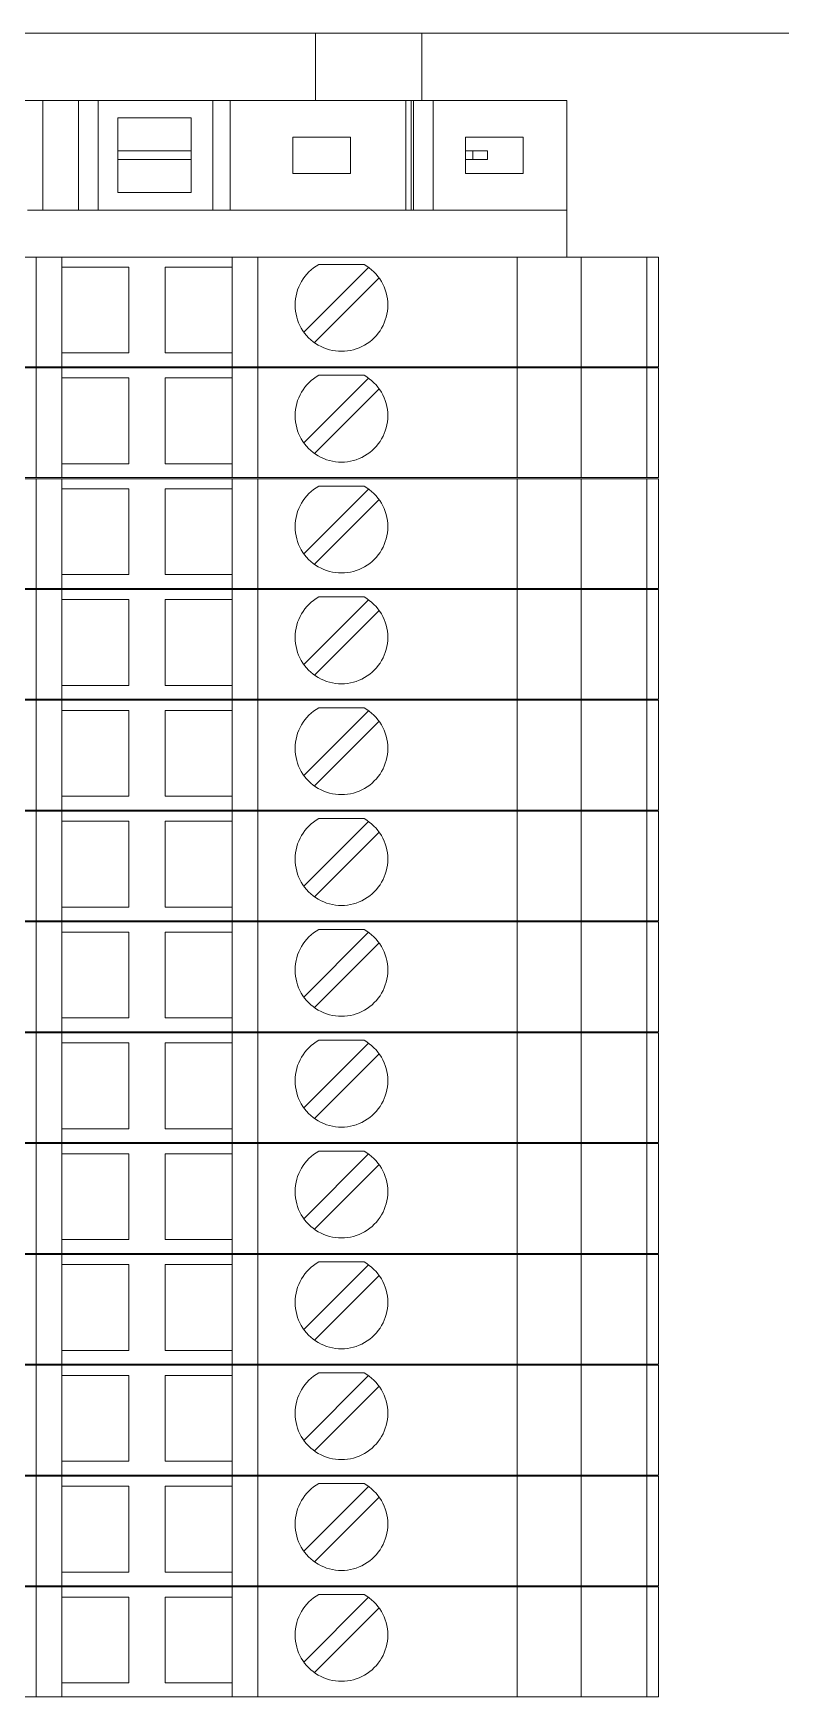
# Model space of a CAD drawing. Header units: millimetres. Extents: x 4962 to 7449, y 754 to 2938.
# Drawn here: x 6455 to 6490.1, y 2529.5 to 2607.6 of the extents above; entities that cross this region are included whole.
import ezdxf

# ---------------------------------------------------------------- set-up
doc = ezdxf.new("R2010")
doc.units = ezdxf.units.MM
doc.set_wipeout_variables(frame=1)
doc.layers.add('000-PI-Oprema', color=30, linetype='Continuous', lineweight=5)
doc.layers.add('002-PI-Kabelska kanalica', color=150, linetype='Continuous')

msp = doc.modelspace()

# ---------------------------------------------------------------- linework, layer by layer
at = {"color": 0, "linetype": 'ByBlock', "lineweight": 0}
for p, q in [((6438.271, 2607.585), (6473.271, 2607.585)), ((6468.271, 2607.585), (6468.271, 2604.437)), ((6473.271, 2607.585), (6473.271, 2604.437))]:
    msp.add_line(p, q, dxfattribs=at)
at = {"layer": '000-PI-Oprema', "color": 0, "linetype": 'ByBlock', "lineweight": 0}
for p, q in [((6455.171, 2597.087), (6450.046, 2597.087)), ((6456.371, 2597.087), (6455.171, 2597.087)), ((6455.171, 2597.087), (6455.171, 2591.937)), ((6456.371, 2597.087), (6456.371, 2597.087)), ((6456.371, 2597.087), (6464.371, 2597.087)), ((6456.371, 2597.087), (6456.371, 2591.937)), ((6464.371, 2597.087), (6464.371, 2597.087)), ((6465.571, 2597.087), (6464.371, 2597.087)), ((6464.371, 2591.937), (6464.371, 2597.087)), ((6484.371, 2597.087), (6465.571, 2597.087)), ((6465.571, 2591.937), (6465.571, 2597.087)), ((6468.438, 2596.737), (6470.555, 2596.737)), ((6468.438, 2596.737), (6468.438, 2596.737)), ((6470.555, 2596.737), (6470.555, 2596.737)), ((6477.748, 2591.937), (6477.748, 2597.087)), ((6480.748, 2591.937), (6480.748, 2597.087)), ((6483.824, 2597.087), (6483.824, 2591.937)), ((6484.371, 2591.937), (6484.371, 2597.087)), ((6456.371, 2596.612), (6456.371, 2596.612)), ((6456.371, 2596.612), (6459.521, 2596.612)), ((6459.521, 2596.612), (6459.521, 2592.587)), ((6459.521, 2596.612), (6459.521, 2596.612)), ((6461.221, 2592.587), (6461.221, 2596.612)), ((6461.221, 2596.612), (6461.221, 2596.612)), ((6461.221, 2596.612), (6464.371, 2596.612)), ((6464.371, 2596.612), (6464.371, 2596.612)), ((6465.571, 2596.137), (6465.571, 2593.537)), ((6465.571, 2596.137), (6465.571, 2596.137)), ((6470.767, 2596.602), (6467.731, 2593.566)), ((6468.226, 2593.071), (6471.262, 2596.107)), ((6465.571, 2593.537), (6465.571, 2593.537)), ((6456.371, 2592.587), (6456.371, 2592.587)), ((6459.521, 2592.587), (6456.371, 2592.587)), ((6459.521, 2592.587), (6459.521, 2592.587)), ((6464.371, 2592.587), (6461.221, 2592.587)), ((6461.221, 2592.587), (6461.221, 2592.587)), ((6464.371, 2592.587), (6464.371, 2592.587)), ((6455.171, 2591.937), (6436.971, 2591.937)), ((6455.171, 2591.887), (6450.046, 2591.887)), ((6456.371, 2591.937), (6455.171, 2591.937)), ((6456.371, 2591.887), (6455.171, 2591.887)), ((6455.171, 2591.887), (6455.171, 2586.737)), ((6456.371, 2591.937), (6464.371, 2591.937)), ((6456.371, 2591.937), (6456.371, 2591.937)), ((6456.371, 2591.887), (6456.371, 2591.887)), ((6456.371, 2591.887), (6464.371, 2591.887)), ((6456.371, 2591.887), (6456.371, 2586.737)), ((6456.371, 2591.412), (6456.371, 2591.412)), ((6456.371, 2591.412), (6459.521, 2591.412)), ((6459.521, 2591.412), (6459.521, 2587.387)), ((6459.521, 2591.412), (6459.521, 2591.412)), ((6461.221, 2587.387), (6461.221, 2591.412)), ((6461.221, 2591.412), (6461.221, 2591.412)), ((6461.221, 2591.412), (6464.371, 2591.412)), ((6465.571, 2591.937), (6464.371, 2591.937)), ((6464.371, 2591.937), (6464.371, 2591.937)), ((6464.371, 2591.887), (6464.371, 2591.887)), ((6465.571, 2591.887), (6464.371, 2591.887)), ((6464.371, 2586.737), (6464.371, 2591.887)), ((6464.371, 2591.412), (6464.371, 2591.412)), ((6484.371, 2591.937), (6465.571, 2591.937)), ((6484.371, 2591.887), (6465.571, 2591.887)), ((6465.571, 2586.737), (6465.571, 2591.887)), ((6470.767, 2591.402), (6467.731, 2588.366)), ((6468.438, 2591.537), (6470.555, 2591.537)), ((6468.438, 2591.537), (6468.438, 2591.537)), ((6470.555, 2591.537), (6470.555, 2591.537)), ((6477.748, 2586.737), (6477.748, 2591.887)), ((6480.748, 2586.737), (6480.748, 2591.887)), ((6484.371, 2591.937), (6483.689, 2591.937)), ((6483.824, 2591.887), (6483.824, 2586.737)), ((6484.371, 2586.737), (6484.371, 2591.887)), ((6465.571, 2590.937), (6465.571, 2588.337)), ((6465.571, 2590.937), (6465.571, 2590.937)), ((6468.226, 2587.871), (6471.262, 2590.907)), ((6465.571, 2588.337), (6465.571, 2588.337)), ((6456.371, 2587.387), (6456.371, 2587.387)), ((6459.521, 2587.387), (6456.371, 2587.387)), ((6459.521, 2587.387), (6459.521, 2587.387)), ((6464.371, 2587.387), (6461.221, 2587.387)), ((6461.221, 2587.387), (6461.221, 2587.387)), ((6464.371, 2587.387), (6464.371, 2587.387)), ((6455.171, 2586.737), (6436.971, 2586.737)), ((6455.171, 2586.687), (6450.046, 2586.687)), ((6456.371, 2586.737), (6455.171, 2586.737)), ((6456.371, 2586.687), (6455.171, 2586.687)), ((6455.171, 2586.687), (6455.171, 2581.537)), ((6456.371, 2586.737), (6464.371, 2586.737)), ((6456.371, 2586.737), (6456.371, 2586.737)), ((6456.371, 2586.687), (6456.371, 2586.687)), ((6456.371, 2586.687), (6464.371, 2586.687)), ((6456.371, 2586.687), (6456.371, 2581.537)), ((6465.571, 2586.737), (6464.371, 2586.737)), ((6464.371, 2586.737), (6464.371, 2586.737)), ((6464.371, 2586.687), (6464.371, 2586.687)), ((6465.571, 2586.687), (6464.371, 2586.687)), ((6464.371, 2581.537), (6464.371, 2586.687)), ((6484.371, 2586.737), (6465.571, 2586.737)), ((6484.371, 2586.687), (6465.571, 2586.687)), ((6465.571, 2581.537), (6465.571, 2586.687)), ((6477.748, 2581.537), (6477.748, 2586.687)), ((6480.748, 2581.537), (6480.748, 2586.687)), ((6484.371, 2586.737), (6483.689, 2586.737)), ((6483.824, 2586.687), (6483.824, 2581.537)), ((6484.371, 2581.537), (6484.371, 2586.687)), ((6456.371, 2586.212), (6456.371, 2586.212)), ((6456.371, 2586.212), (6459.521, 2586.212)), ((6459.521, 2586.212), (6459.521, 2582.187)), ((6459.521, 2586.212), (6459.521, 2586.212)), ((6461.221, 2582.187), (6461.221, 2586.212)), ((6461.221, 2586.212), (6461.221, 2586.212)), ((6461.221, 2586.212), (6464.371, 2586.212)), ((6464.371, 2586.212), (6464.371, 2586.212)), ((6470.767, 2586.202), (6467.731, 2583.166)), ((6468.438, 2586.337), (6470.555, 2586.337)), ((6468.438, 2586.337), (6468.438, 2586.337)), ((6470.555, 2586.337), (6470.555, 2586.337)), ((6465.571, 2585.737), (6465.571, 2583.137)), ((6465.571, 2585.737), (6465.571, 2585.737)), ((6468.226, 2582.671), (6471.262, 2585.707)), ((6465.571, 2583.137), (6465.571, 2583.137)), ((6456.371, 2582.187), (6456.371, 2582.187)), ((6459.521, 2582.187), (6456.371, 2582.187)), ((6459.521, 2582.187), (6459.521, 2582.187)), ((6464.371, 2582.187), (6461.221, 2582.187)), ((6461.221, 2582.187), (6461.221, 2582.187)), ((6464.371, 2582.187), (6464.371, 2582.187)), ((6455.171, 2581.537), (6436.971, 2581.537)), ((6455.171, 2581.487), (6450.046, 2581.487)), ((6456.371, 2581.537), (6455.171, 2581.537)), ((6456.371, 2581.487), (6455.171, 2581.487)), ((6455.171, 2581.487), (6455.171, 2576.337)), ((6456.371, 2581.537), (6464.371, 2581.537)), ((6456.371, 2581.537), (6456.371, 2581.537)), ((6456.371, 2581.487), (6456.371, 2581.487)), ((6456.371, 2581.487), (6464.371, 2581.487)), ((6456.371, 2581.487), (6456.371, 2576.337)), ((6465.571, 2581.537), (6464.371, 2581.537)), ((6464.371, 2581.537), (6464.371, 2581.537)), ((6464.371, 2581.487), (6464.371, 2581.487)), ((6465.571, 2581.487), (6464.371, 2581.487)), ((6464.371, 2576.337), (6464.371, 2581.487)), ((6484.371, 2581.537), (6465.571, 2581.537)), ((6484.371, 2581.487), (6465.571, 2581.487)), ((6465.571, 2576.337), (6465.571, 2581.487)), ((6468.438, 2581.137), (6470.555, 2581.137)), ((6468.438, 2581.137), (6468.438, 2581.137)), ((6470.555, 2581.137), (6470.555, 2581.137)), ((6477.748, 2576.337), (6477.748, 2581.487)), ((6480.748, 2576.337), (6480.748, 2581.487)), ((6484.371, 2581.537), (6483.689, 2581.537)), ((6483.824, 2581.487), (6483.824, 2576.337)), ((6484.371, 2576.337), (6484.371, 2581.487)), ((6456.371, 2581.012), (6456.371, 2581.012)), ((6456.371, 2581.012), (6459.521, 2581.012)), ((6459.521, 2581.012), (6459.521, 2576.987)), ((6459.521, 2581.012), (6459.521, 2581.012)), ((6461.221, 2576.987), (6461.221, 2581.012)), ((6461.221, 2581.012), (6461.221, 2581.012)), ((6461.221, 2581.012), (6464.371, 2581.012)), ((6464.371, 2581.012), (6464.371, 2581.012)), ((6465.571, 2580.537), (6465.571, 2577.937)), ((6465.571, 2580.537), (6465.571, 2580.537)), ((6470.767, 2581.002), (6467.731, 2577.966)), ((6468.226, 2577.471), (6471.262, 2580.507)), ((6465.571, 2577.937), (6465.571, 2577.937)), ((6456.371, 2576.987), (6456.371, 2576.987)), ((6459.521, 2576.987), (6456.371, 2576.987)), ((6459.521, 2576.987), (6459.521, 2576.987)), ((6464.371, 2576.987), (6461.221, 2576.987)), ((6461.221, 2576.987), (6461.221, 2576.987)), ((6464.371, 2576.987), (6464.371, 2576.987)), ((6455.171, 2576.337), (6436.971, 2576.337)), ((6455.171, 2576.287), (6450.046, 2576.287)), ((6456.371, 2576.337), (6455.171, 2576.337)), ((6456.371, 2576.287), (6455.171, 2576.287)), ((6455.171, 2576.287), (6455.171, 2571.137)), ((6456.371, 2576.337), (6464.371, 2576.337)), ((6456.371, 2576.337), (6456.371, 2576.337)), ((6456.371, 2576.287), (6456.371, 2576.287)), ((6456.371, 2576.287), (6464.371, 2576.287)), ((6456.371, 2576.287), (6456.371, 2571.137)), ((6456.371, 2575.812), (6456.371, 2575.812)), ((6456.371, 2575.812), (6459.521, 2575.812)), ((6459.521, 2575.812), (6459.521, 2571.787)), ((6459.521, 2575.812), (6459.521, 2575.812)), ((6461.221, 2571.787), (6461.221, 2575.812)), ((6461.221, 2575.812), (6461.221, 2575.812)), ((6461.221, 2575.812), (6464.371, 2575.812)), ((6465.571, 2576.337), (6464.371, 2576.337)), ((6464.371, 2576.337), (6464.371, 2576.337)), ((6464.371, 2576.287), (6464.371, 2576.287)), ((6465.571, 2576.287), (6464.371, 2576.287)), ((6464.371, 2571.137), (6464.371, 2576.287)), ((6464.371, 2575.812), (6464.371, 2575.812)), ((6484.371, 2576.337), (6465.571, 2576.337)), ((6484.371, 2576.287), (6465.571, 2576.287)), ((6465.571, 2571.137), (6465.571, 2576.287)), ((6470.767, 2575.802), (6467.731, 2572.766)), ((6468.438, 2575.937), (6470.555, 2575.937)), ((6468.438, 2575.937), (6468.438, 2575.937)), ((6470.555, 2575.937), (6470.555, 2575.937)), ((6477.748, 2571.137), (6477.748, 2576.287)), ((6480.748, 2571.137), (6480.748, 2576.287)), ((6484.371, 2576.337), (6483.689, 2576.337)), ((6483.824, 2576.287), (6483.824, 2571.137)), ((6484.371, 2571.137), (6484.371, 2576.287)), ((6465.571, 2575.337), (6465.571, 2572.737)), ((6465.571, 2575.337), (6465.571, 2575.337)), ((6468.226, 2572.271), (6471.262, 2575.307)), ((6465.571, 2572.737), (6465.571, 2572.737)), ((6456.371, 2571.787), (6456.371, 2571.787)), ((6459.521, 2571.787), (6456.371, 2571.787)), ((6459.521, 2571.787), (6459.521, 2571.787)), ((6464.371, 2571.787), (6461.221, 2571.787)), ((6461.221, 2571.787), (6461.221, 2571.787)), ((6464.371, 2571.787), (6464.371, 2571.787)), ((6455.171, 2571.137), (6436.971, 2571.137)), ((6455.171, 2571.087), (6450.046, 2571.087)), ((6456.371, 2571.137), (6455.171, 2571.137)), ((6456.371, 2571.087), (6455.171, 2571.087)), ((6455.171, 2571.087), (6455.171, 2565.937)), ((6456.371, 2571.137), (6464.371, 2571.137)), ((6456.371, 2571.137), (6456.371, 2571.137)), ((6456.371, 2571.087), (6456.371, 2571.087)), ((6456.371, 2571.087), (6464.371, 2571.087)), ((6456.371, 2571.087), (6456.371, 2565.937)), ((6465.571, 2571.137), (6464.371, 2571.137)), ((6464.371, 2571.137), (6464.371, 2571.137)), ((6464.371, 2571.087), (6464.371, 2571.087)), ((6465.571, 2571.087), (6464.371, 2571.087)), ((6464.371, 2565.937), (6464.371, 2571.087)), ((6484.371, 2571.137), (6465.571, 2571.137)), ((6484.371, 2571.087), (6465.571, 2571.087)), ((6465.571, 2565.937), (6465.571, 2571.087)), ((6477.748, 2565.937), (6477.748, 2571.087)), ((6480.748, 2565.937), (6480.748, 2571.087)), ((6484.371, 2571.137), (6483.689, 2571.137)), ((6483.824, 2571.087), (6483.824, 2565.937)), ((6484.371, 2565.937), (6484.371, 2571.087)), ((6456.371, 2570.612), (6456.371, 2570.612)), ((6456.371, 2570.612), (6459.521, 2570.612)), ((6459.521, 2570.612), (6459.521, 2566.587)), ((6459.521, 2570.612), (6459.521, 2570.612)), ((6461.221, 2566.587), (6461.221, 2570.612)), ((6461.221, 2570.612), (6461.221, 2570.612)), ((6461.221, 2570.612), (6464.371, 2570.612)), ((6464.371, 2570.612), (6464.371, 2570.612)), ((6465.571, 2570.137), (6465.571, 2567.537)), ((6465.571, 2570.137), (6465.571, 2570.137)), ((6470.767, 2570.602), (6467.731, 2567.566)), ((6468.438, 2570.737), (6470.555, 2570.737)), ((6468.438, 2570.737), (6468.438, 2570.737)), ((6470.555, 2570.737), (6470.555, 2570.737)), ((6468.226, 2567.071), (6471.262, 2570.107)), ((6465.571, 2567.537), (6465.571, 2567.537)), ((6456.371, 2566.587), (6456.371, 2566.587)), ((6459.521, 2566.587), (6456.371, 2566.587)), ((6459.521, 2566.587), (6459.521, 2566.587)), ((6464.371, 2566.587), (6461.221, 2566.587)), ((6461.221, 2566.587), (6461.221, 2566.587)), ((6464.371, 2566.587), (6464.371, 2566.587)), ((6455.171, 2565.937), (6436.971, 2565.937)), ((6455.171, 2565.887), (6450.046, 2565.887)), ((6456.371, 2565.937), (6455.171, 2565.937)), ((6456.371, 2565.887), (6455.171, 2565.887)), ((6455.171, 2565.887), (6455.171, 2560.737)), ((6456.371, 2565.937), (6464.371, 2565.937)), ((6456.371, 2565.937), (6456.371, 2565.937)), ((6456.371, 2565.887), (6456.371, 2565.887)), ((6456.371, 2565.887), (6464.371, 2565.887)), ((6456.371, 2565.887), (6456.371, 2560.737)), ((6465.571, 2565.937), (6464.371, 2565.937)), ((6464.371, 2565.937), (6464.371, 2565.937)), ((6464.371, 2565.887), (6464.371, 2565.887)), ((6465.571, 2565.887), (6464.371, 2565.887)), ((6464.371, 2560.737), (6464.371, 2565.887)), ((6484.371, 2565.937), (6465.571, 2565.937)), ((6484.371, 2565.887), (6465.571, 2565.887)), ((6465.571, 2560.737), (6465.571, 2565.887)), ((6468.438, 2565.537), (6470.555, 2565.537)), ((6468.438, 2565.537), (6468.438, 2565.537)), ((6470.555, 2565.537), (6470.555, 2565.537)), ((6477.748, 2560.737), (6477.748, 2565.887)), ((6480.748, 2560.737), (6480.748, 2565.887)), ((6484.371, 2565.937), (6483.689, 2565.937)), ((6483.824, 2565.887), (6483.824, 2560.737)), ((6484.371, 2560.737), (6484.371, 2565.887)), ((6456.371, 2565.412), (6456.371, 2565.412)), ((6456.371, 2565.412), (6459.521, 2565.412)), ((6459.521, 2565.412), (6459.521, 2561.387)), ((6459.521, 2565.412), (6459.521, 2565.412)), ((6461.221, 2561.387), (6461.221, 2565.412)), ((6461.221, 2565.412), (6461.221, 2565.412)), ((6461.221, 2565.412), (6464.371, 2565.412)), ((6464.371, 2565.412), (6464.371, 2565.412)), ((6465.571, 2564.937), (6465.571, 2562.337)), ((6465.571, 2564.937), (6465.571, 2564.937)), ((6470.767, 2565.402), (6467.731, 2562.366)), ((6468.226, 2561.871), (6471.262, 2564.907)), ((6465.571, 2562.337), (6465.571, 2562.337)), ((6456.371, 2561.387), (6456.371, 2561.387)), ((6459.521, 2561.387), (6456.371, 2561.387)), ((6459.521, 2561.387), (6459.521, 2561.387)), ((6464.371, 2561.387), (6461.221, 2561.387)), ((6461.221, 2561.387), (6461.221, 2561.387)), ((6464.371, 2561.387), (6464.371, 2561.387)), ((6455.171, 2560.737), (6436.971, 2560.737)), ((6455.171, 2560.687), (6450.046, 2560.687)), ((6456.371, 2560.737), (6455.171, 2560.737)), ((6456.371, 2560.687), (6455.171, 2560.687)), ((6455.171, 2560.687), (6455.171, 2555.537)), ((6456.371, 2560.737), (6464.371, 2560.737)), ((6456.371, 2560.737), (6456.371, 2560.737)), ((6456.371, 2560.687), (6456.371, 2560.687)), ((6456.371, 2560.687), (6464.371, 2560.687)), ((6456.371, 2560.687), (6456.371, 2555.537)), ((6456.371, 2560.212), (6456.371, 2560.212)), ((6456.371, 2560.212), (6459.521, 2560.212)), ((6459.521, 2560.212), (6459.521, 2556.187)), ((6459.521, 2560.212), (6459.521, 2560.212)), ((6461.221, 2556.187), (6461.221, 2560.212)), ((6461.221, 2560.212), (6461.221, 2560.212)), ((6461.221, 2560.212), (6464.371, 2560.212)), ((6465.571, 2560.737), (6464.371, 2560.737)), ((6464.371, 2560.737), (6464.371, 2560.737)), ((6464.371, 2560.687), (6464.371, 2560.687)), ((6465.571, 2560.687), (6464.371, 2560.687)), ((6464.371, 2555.537), (6464.371, 2560.687)), ((6464.371, 2560.212), (6464.371, 2560.212)), ((6484.371, 2560.737), (6465.571, 2560.737)), ((6484.371, 2560.687), (6465.571, 2560.687)), ((6465.571, 2555.537), (6465.571, 2560.687)), ((6470.767, 2560.202), (6467.731, 2557.166)), ((6468.438, 2560.337), (6470.555, 2560.337)), ((6468.438, 2560.337), (6468.438, 2560.337)), ((6470.555, 2560.337), (6470.555, 2560.337)), ((6477.748, 2555.537), (6477.748, 2560.687)), ((6480.748, 2555.537), (6480.748, 2560.687)), ((6484.371, 2560.737), (6483.689, 2560.737)), ((6483.824, 2560.687), (6483.824, 2555.537)), ((6484.371, 2555.537), (6484.371, 2560.687)), ((6465.571, 2559.737), (6465.571, 2557.137)), ((6465.571, 2559.737), (6465.571, 2559.737)), ((6468.226, 2556.671), (6471.262, 2559.707)), ((6465.571, 2557.137), (6465.571, 2557.137)), ((6456.371, 2556.187), (6456.371, 2556.187)), ((6459.521, 2556.187), (6456.371, 2556.187)), ((6459.521, 2556.187), (6459.521, 2556.187)), ((6464.371, 2556.187), (6461.221, 2556.187)), ((6461.221, 2556.187), (6461.221, 2556.187)), ((6464.371, 2556.187), (6464.371, 2556.187)), ((6455.171, 2555.537), (6436.971, 2555.537)), ((6455.171, 2555.487), (6450.046, 2555.487)), ((6456.371, 2555.537), (6455.171, 2555.537)), ((6456.371, 2555.487), (6455.171, 2555.487)), ((6455.171, 2555.487), (6455.171, 2550.337)), ((6456.371, 2555.537), (6464.371, 2555.537)), ((6456.371, 2555.537), (6456.371, 2555.537)), ((6456.371, 2555.487), (6456.371, 2555.487)), ((6456.371, 2555.487), (6464.371, 2555.487)), ((6456.371, 2555.487), (6456.371, 2550.337)), ((6465.571, 2555.537), (6464.371, 2555.537)), ((6464.371, 2555.537), (6464.371, 2555.537)), ((6464.371, 2555.487), (6464.371, 2555.487)), ((6465.571, 2555.487), (6464.371, 2555.487)), ((6464.371, 2550.337), (6464.371, 2555.487)), ((6484.371, 2555.537), (6465.571, 2555.537)), ((6484.371, 2555.487), (6465.571, 2555.487)), ((6465.571, 2550.337), (6465.571, 2555.487)), ((6477.748, 2550.337), (6477.748, 2555.487)), ((6480.748, 2550.337), (6480.748, 2555.487)), ((6484.371, 2555.537), (6483.689, 2555.537)), ((6483.824, 2555.487), (6483.824, 2550.337)), ((6484.371, 2550.337), (6484.371, 2555.487)), ((6456.371, 2555.012), (6456.371, 2555.012)), ((6456.371, 2555.012), (6459.521, 2555.012)), ((6459.521, 2555.012), (6459.521, 2550.987)), ((6459.521, 2555.012), (6459.521, 2555.012)), ((6461.221, 2550.987), (6461.221, 2555.012)), ((6461.221, 2555.012), (6461.221, 2555.012)), ((6461.221, 2555.012), (6464.371, 2555.012)), ((6464.371, 2555.012), (6464.371, 2555.012)), ((6465.571, 2554.537), (6465.571, 2551.937)), ((6465.571, 2554.537), (6465.571, 2554.537)), ((6470.767, 2555.002), (6467.731, 2551.966)), ((6468.438, 2555.137), (6470.555, 2555.137)), ((6468.438, 2555.137), (6468.438, 2555.137)), ((6470.555, 2555.137), (6470.555, 2555.137)), ((6468.226, 2551.471), (6471.262, 2554.507)), ((6465.571, 2551.937), (6465.571, 2551.937)), ((6456.371, 2550.987), (6456.371, 2550.987)), ((6459.521, 2550.987), (6456.371, 2550.987)), ((6459.521, 2550.987), (6459.521, 2550.987)), ((6464.371, 2550.987), (6461.221, 2550.987)), ((6461.221, 2550.987), (6461.221, 2550.987)), ((6464.371, 2550.987), (6464.371, 2550.987)), ((6455.171, 2550.337), (6436.971, 2550.337)), ((6455.171, 2550.287), (6450.046, 2550.287)), ((6456.371, 2550.337), (6455.171, 2550.337)), ((6456.371, 2550.287), (6455.171, 2550.287)), ((6455.171, 2550.287), (6455.171, 2545.137)), ((6456.371, 2550.337), (6464.371, 2550.337)), ((6456.371, 2550.337), (6456.371, 2550.337)), ((6456.371, 2550.287), (6456.371, 2550.287)), ((6456.371, 2550.287), (6464.371, 2550.287)), ((6456.371, 2550.287), (6456.371, 2545.137)), ((6465.571, 2550.337), (6464.371, 2550.337)), ((6464.371, 2550.337), (6464.371, 2550.337)), ((6464.371, 2550.287), (6464.371, 2550.287)), ((6465.571, 2550.287), (6464.371, 2550.287)), ((6464.371, 2545.137), (6464.371, 2550.287)), ((6484.371, 2550.337), (6465.571, 2550.337)), ((6484.371, 2550.287), (6465.571, 2550.287)), ((6465.571, 2545.137), (6465.571, 2550.287)), ((6468.438, 2549.937), (6470.555, 2549.937)), ((6468.438, 2549.937), (6468.438, 2549.937)), ((6470.555, 2549.937), (6470.555, 2549.937)), ((6477.748, 2545.137), (6477.748, 2550.287)), ((6480.748, 2545.137), (6480.748, 2550.287)), ((6484.371, 2550.337), (6483.689, 2550.337)), ((6483.824, 2550.287), (6483.824, 2545.137)), ((6484.371, 2545.137), (6484.371, 2550.287)), ((6456.371, 2549.812), (6456.371, 2549.812)), ((6456.371, 2549.812), (6459.521, 2549.812)), ((6459.521, 2549.812), (6459.521, 2545.787)), ((6459.521, 2549.812), (6459.521, 2549.812)), ((6461.221, 2545.787), (6461.221, 2549.812)), ((6461.221, 2549.812), (6461.221, 2549.812)), ((6461.221, 2549.812), (6464.371, 2549.812)), ((6464.371, 2549.812), (6464.371, 2549.812)), ((6465.571, 2549.337), (6465.571, 2546.737)), ((6465.571, 2549.337), (6465.571, 2549.337)), ((6470.767, 2549.802), (6467.731, 2546.766)), ((6468.226, 2546.271), (6471.262, 2549.307)), ((6465.571, 2546.737), (6465.571, 2546.737)), ((6456.371, 2545.787), (6456.371, 2545.787)), ((6459.521, 2545.787), (6456.371, 2545.787)), ((6459.521, 2545.787), (6459.521, 2545.787)), ((6464.371, 2545.787), (6461.221, 2545.787)), ((6461.221, 2545.787), (6461.221, 2545.787)), ((6464.371, 2545.787), (6464.371, 2545.787)), ((6455.171, 2545.137), (6436.971, 2545.137)), ((6455.171, 2545.087), (6450.046, 2545.087)), ((6456.371, 2545.137), (6455.171, 2545.137)), ((6456.371, 2545.087), (6455.171, 2545.087)), ((6455.171, 2545.087), (6455.171, 2539.937)), ((6456.371, 2545.137), (6464.371, 2545.137)), ((6456.371, 2545.137), (6456.371, 2545.137)), ((6456.371, 2545.087), (6456.371, 2545.087)), ((6456.371, 2545.087), (6464.371, 2545.087)), ((6456.371, 2545.087), (6456.371, 2539.937)), ((6456.371, 2544.612), (6456.371, 2544.612)), ((6456.371, 2544.612), (6459.521, 2544.612)), ((6459.521, 2544.612), (6459.521, 2540.587)), ((6459.521, 2544.612), (6459.521, 2544.612)), ((6461.221, 2540.587), (6461.221, 2544.612)), ((6461.221, 2544.612), (6461.221, 2544.612)), ((6461.221, 2544.612), (6464.371, 2544.612)), ((6465.571, 2545.137), (6464.371, 2545.137)), ((6464.371, 2545.137), (6464.371, 2545.137)), ((6464.371, 2545.087), (6464.371, 2545.087)), ((6465.571, 2545.087), (6464.371, 2545.087)), ((6464.371, 2539.937), (6464.371, 2545.087)), ((6464.371, 2544.612), (6464.371, 2544.612)), ((6484.371, 2545.137), (6465.571, 2545.137)), ((6484.371, 2545.087), (6465.571, 2545.087)), ((6465.571, 2539.937), (6465.571, 2545.087)), ((6470.767, 2544.602), (6467.731, 2541.566)), ((6468.438, 2544.737), (6470.555, 2544.737)), ((6468.438, 2544.737), (6468.438, 2544.737)), ((6470.555, 2544.737), (6470.555, 2544.737)), ((6477.748, 2539.937), (6477.748, 2545.087)), ((6480.748, 2539.937), (6480.748, 2545.087)), ((6484.371, 2545.137), (6483.689, 2545.137)), ((6483.824, 2545.087), (6483.824, 2539.937)), ((6484.371, 2539.937), (6484.371, 2545.087)), ((6465.571, 2544.137), (6465.571, 2541.537)), ((6465.571, 2544.137), (6465.571, 2544.137)), ((6468.226, 2541.071), (6471.262, 2544.107)), ((6465.571, 2541.537), (6465.571, 2541.537)), ((6456.371, 2540.587), (6456.371, 2540.587)), ((6459.521, 2540.587), (6456.371, 2540.587)), ((6459.521, 2540.587), (6459.521, 2540.587)), ((6464.371, 2540.587), (6461.221, 2540.587)), ((6461.221, 2540.587), (6461.221, 2540.587)), ((6464.371, 2540.587), (6464.371, 2540.587)), ((6455.171, 2539.937), (6436.971, 2539.937)), ((6455.171, 2539.887), (6450.046, 2539.887)), ((6456.371, 2539.937), (6455.171, 2539.937)), ((6456.371, 2539.887), (6455.171, 2539.887)), ((6455.171, 2539.887), (6455.171, 2534.737)), ((6456.371, 2539.937), (6464.371, 2539.937)), ((6456.371, 2539.937), (6456.371, 2539.937)), ((6456.371, 2539.887), (6456.371, 2539.887)), ((6456.371, 2539.887), (6464.371, 2539.887)), ((6456.371, 2539.887), (6456.371, 2534.737)), ((6465.571, 2539.937), (6464.371, 2539.937)), ((6464.371, 2539.937), (6464.371, 2539.937)), ((6464.371, 2539.887), (6464.371, 2539.887)), ((6465.571, 2539.887), (6464.371, 2539.887)), ((6464.371, 2534.737), (6464.371, 2539.887)), ((6484.371, 2539.937), (6465.571, 2539.937)), ((6484.371, 2539.887), (6465.571, 2539.887)), ((6465.571, 2534.737), (6465.571, 2539.887)), ((6477.748, 2534.737), (6477.748, 2539.887)), ((6480.748, 2534.737), (6480.748, 2539.887)), ((6484.371, 2539.937), (6483.689, 2539.937)), ((6483.824, 2539.887), (6483.824, 2534.737)), ((6484.371, 2534.737), (6484.371, 2539.887)), ((6456.371, 2539.412), (6456.371, 2539.412)), ((6456.371, 2539.412), (6459.521, 2539.412)), ((6459.521, 2539.412), (6459.521, 2535.387)), ((6459.521, 2539.412), (6459.521, 2539.412)), ((6461.221, 2535.387), (6461.221, 2539.412)), ((6461.221, 2539.412), (6461.221, 2539.412)), ((6461.221, 2539.412), (6464.371, 2539.412)), ((6464.371, 2539.412), (6464.371, 2539.412)), ((6465.571, 2538.937), (6465.571, 2536.337)), ((6465.571, 2538.937), (6465.571, 2538.937)), ((6470.767, 2539.402), (6467.731, 2536.366)), ((6468.438, 2539.537), (6470.555, 2539.537)), ((6468.438, 2539.537), (6468.438, 2539.537)), ((6470.555, 2539.537), (6470.555, 2539.537)), ((6468.226, 2535.871), (6471.262, 2538.907)), ((6465.571, 2536.337), (6465.571, 2536.337)), ((6456.371, 2535.387), (6456.371, 2535.387)), ((6459.521, 2535.387), (6456.371, 2535.387)), ((6459.521, 2535.387), (6459.521, 2535.387)), ((6464.371, 2535.387), (6461.221, 2535.387)), ((6461.221, 2535.387), (6461.221, 2535.387)), ((6464.371, 2535.387), (6464.371, 2535.387)), ((6455.171, 2534.737), (6436.971, 2534.737)), ((6455.171, 2534.687), (6450.046, 2534.687)), ((6456.371, 2534.737), (6455.171, 2534.737)), ((6456.371, 2534.687), (6455.171, 2534.687)), ((6455.171, 2534.687), (6455.171, 2529.537)), ((6456.371, 2534.737), (6464.371, 2534.737)), ((6456.371, 2534.737), (6456.371, 2534.737)), ((6456.371, 2534.687), (6456.371, 2534.687)), ((6456.371, 2534.687), (6464.371, 2534.687)), ((6456.371, 2534.687), (6456.371, 2529.537)), ((6465.571, 2534.737), (6464.371, 2534.737)), ((6464.371, 2534.737), (6464.371, 2534.737)), ((6464.371, 2534.687), (6464.371, 2534.687)), ((6465.571, 2534.687), (6464.371, 2534.687)), ((6464.371, 2529.537), (6464.371, 2534.687)), ((6484.371, 2534.737), (6465.571, 2534.737)), ((6484.371, 2534.687), (6465.571, 2534.687)), ((6465.571, 2529.537), (6465.571, 2534.687)), ((6468.438, 2534.337), (6470.555, 2534.337)), ((6468.438, 2534.337), (6468.438, 2534.337)), ((6470.555, 2534.337), (6470.555, 2534.337)), ((6477.748, 2529.537), (6477.748, 2534.687)), ((6480.748, 2529.537), (6480.748, 2534.687)), ((6484.371, 2534.737), (6483.689, 2534.737)), ((6483.824, 2534.687), (6483.824, 2529.537)), ((6484.371, 2529.537), (6484.371, 2534.687)), ((6456.371, 2534.212), (6456.371, 2534.212)), ((6456.371, 2534.212), (6459.521, 2534.212)), ((6459.521, 2534.212), (6459.521, 2530.187)), ((6459.521, 2534.212), (6459.521, 2534.212)), ((6461.221, 2530.187), (6461.221, 2534.212)), ((6461.221, 2534.212), (6461.221, 2534.212)), ((6461.221, 2534.212), (6464.371, 2534.212)), ((6464.371, 2534.212), (6464.371, 2534.212)), ((6465.571, 2533.737), (6465.571, 2531.137)), ((6465.571, 2533.737), (6465.571, 2533.737)), ((6470.767, 2534.202), (6467.731, 2531.166)), ((6468.226, 2530.671), (6471.262, 2533.707)), ((6465.571, 2531.137), (6465.571, 2531.137)), ((6456.371, 2530.187), (6456.371, 2530.187)), ((6459.521, 2530.187), (6456.371, 2530.187)), ((6459.521, 2530.187), (6459.521, 2530.187)), ((6464.371, 2530.187), (6461.221, 2530.187)), ((6461.221, 2530.187), (6461.221, 2530.187)), ((6464.371, 2530.187), (6464.371, 2530.187)), ((6455.171, 2529.537), (6436.971, 2529.537)), ((6456.371, 2529.537), (6455.171, 2529.537)), ((6456.371, 2529.537), (6464.371, 2529.537)), ((6456.371, 2529.537), (6456.371, 2529.537)), ((6465.571, 2529.537), (6464.371, 2529.537)), ((6464.371, 2529.537), (6464.371, 2529.537)), ((6484.371, 2529.537), (6465.571, 2529.537)), ((6484.371, 2529.537), (6483.689, 2529.537))]:
    msp.add_line(p, q, dxfattribs=at)
for centre, start, end in [((6469.496, 2594.837), 119.12459, 179.99998), ((6469.496, 2594.837), 0.00002, 60.87541), ((6469.496, 2594.837), 179.99998, 0.00002), ((6469.496, 2589.637), 119.12459, 179.99998), ((6469.496, 2589.637), 0.00002, 60.87541), ((6469.496, 2589.637), 179.99998, 0.00002), ((6469.496, 2584.437), 119.12459, 179.99998), ((6469.496, 2584.437), 0.00002, 60.87541), ((6469.496, 2584.437), 179.99998, 0.00002), ((6469.496, 2579.237), 119.12459, 179.99998), ((6469.496, 2579.237), 0.00002, 60.87541), ((6469.496, 2579.237), 179.99998, 0.00002), ((6469.496, 2574.037), 119.12459, 179.99998), ((6469.496, 2574.037), 0.00002, 60.87541), ((6469.496, 2574.037), 179.99998, 0.00002), ((6469.496, 2568.837), 119.12459, 179.99998), ((6469.496, 2568.837), 0.00002, 60.87541), ((6469.496, 2568.837), 179.99998, 0.00002), ((6469.496, 2563.637), 119.12459, 179.99998), ((6469.496, 2563.637), 0.00002, 60.87541), ((6469.496, 2563.637), 179.99998, 0.00002), ((6469.496, 2558.437), 119.12459, 179.99998), ((6469.496, 2558.437), 0.00002, 60.87541), ((6469.496, 2558.437), 179.99998, 0.00002), ((6469.496, 2553.237), 119.12459, 179.99998), ((6469.496, 2553.237), 0.00002, 60.87541), ((6469.496, 2553.237), 179.99998, 0.00002), ((6469.496, 2548.037), 119.12459, 179.99998), ((6469.496, 2548.037), 0.00002, 60.87541), ((6469.496, 2548.037), 179.99998, 0.00002), ((6469.496, 2542.837), 119.12459, 179.99998), ((6469.496, 2542.837), 0.00002, 60.87541), ((6469.496, 2542.837), 179.99998, 0.00002), ((6469.496, 2537.637), 119.12459, 179.99998), ((6469.496, 2537.637), 0.00002, 60.87541), ((6469.496, 2537.637), 179.99998, 0.00002), ((6469.496, 2532.437), 119.12459, 179.99998), ((6469.496, 2532.437), 0.00002, 60.87541), ((6469.496, 2532.437), 179.99998, 0.00002)]:
    msp.add_arc(centre, 2.175, start, end, dxfattribs=at)
at = {"layer": '002-PI-Kabelska kanalica', "color": 0, "linetype": 'ByBlock', "lineweight": 0}
msp.add_line((5236.271, 2607.585), (7279.271, 2607.585), dxfattribs=at)

# ---------------------------------------------------------------- next in the draw order: wipeouts: each hides what was drawn before it
at = {"color": 7}
msp.add_wipeout([(6431.471, 2597.087), (6480.071, 2597.087), (6480.071, 2604.437), (6431.471, 2604.437)], dxfattribs=at).dxf.layer = '000-PI-Oprema'

# ---------------------------------------------------------------- next in the draw order: linework, layer by layer
at = {"layer": '000-PI-Oprema', "color": 7, "ltscale": 0.25}
msp.add_line((6431.471, 2604.437), (6480.071, 2604.437), dxfattribs=at)
at = {"layer": '000-PI-Oprema', "color": 7}
for p, q in [((6455.49, 2604.437), (6455.49, 2599.287)), ((6457.162, 2599.287), (6457.162, 2604.437)), ((6458.087, 2599.287), (6458.087, 2604.437)), ((6463.461, 2599.287), (6463.461, 2604.437)), ((6464.281, 2604.437), (6464.281, 2599.287)), ((6472.511, 2599.287), (6472.511, 2604.437)), ((6472.769, 2604.437), (6472.769, 2599.287)), ((6472.869, 2604.437), (6472.869, 2599.287)), ((6473.806, 2604.437), (6473.806, 2599.287)), ((6480.071, 2604.437), (6480.071, 2597.087)), ((6462.446, 2603.612), (6458.996, 2603.612)), ((6458.996, 2603.612), (6458.996, 2602.062)), ((6462.446, 2602.062), (6462.446, 2603.612)), ((6467.221, 2602.712), (6467.221, 2601.012)), ((6469.921, 2602.712), (6467.221, 2602.712)), ((6469.921, 2601.012), (6469.921, 2602.712)), ((6478.021, 2602.712), (6475.321, 2602.712)), ((6475.321, 2602.712), (6475.321, 2602.062)), ((6478.021, 2601.012), (6478.021, 2602.712)), ((6458.996, 2602.062), (6462.446, 2602.062)), ((6458.996, 2602.062), (6458.996, 2601.662)), ((6458.996, 2601.662), (6462.446, 2601.662)), ((6458.996, 2601.662), (6458.996, 2600.112)), ((6462.446, 2601.662), (6462.446, 2602.062)), ((6462.446, 2600.112), (6462.446, 2601.662)), ((6475.321, 2602.062), (6475.657, 2602.062)), ((6475.321, 2602.062), (6475.321, 2601.662)), ((6475.321, 2601.662), (6475.321, 2601.012)), ((6475.321, 2601.662), (6475.657, 2601.662)), ((6476.357, 2602.062), (6475.657, 2602.062)), ((6475.657, 2601.662), (6475.657, 2602.062)), ((6476.357, 2601.662), (6475.657, 2601.662)), ((6476.357, 2601.662), (6476.357, 2602.062)), ((6467.221, 2601.012), (6469.921, 2601.012)), ((6475.321, 2601.012), (6478.021, 2601.012)), ((6458.996, 2600.112), (6462.446, 2600.112)), ((6454.771, 2599.287), (6455.49, 2599.287)), ((6455.49, 2599.287), (6457.162, 2599.287)), ((6458.087, 2599.287), (6457.162, 2599.287)), ((6463.461, 2599.287), (6458.087, 2599.287)), ((6464.281, 2599.287), (6463.461, 2599.287)), ((6464.281, 2599.287), (6472.511, 2599.287)), ((6472.511, 2599.287), (6472.769, 2599.287)), ((6472.769, 2599.287), (6472.869, 2599.287)), ((6473.806, 2599.287), (6472.869, 2599.287)), ((6473.806, 2599.287), (6480.071, 2599.287)), ((6480.071, 2597.087), (6431.471, 2597.087))]:
    msp.add_line(p, q, dxfattribs=at)

doc.saveas('drawing.dxf')
